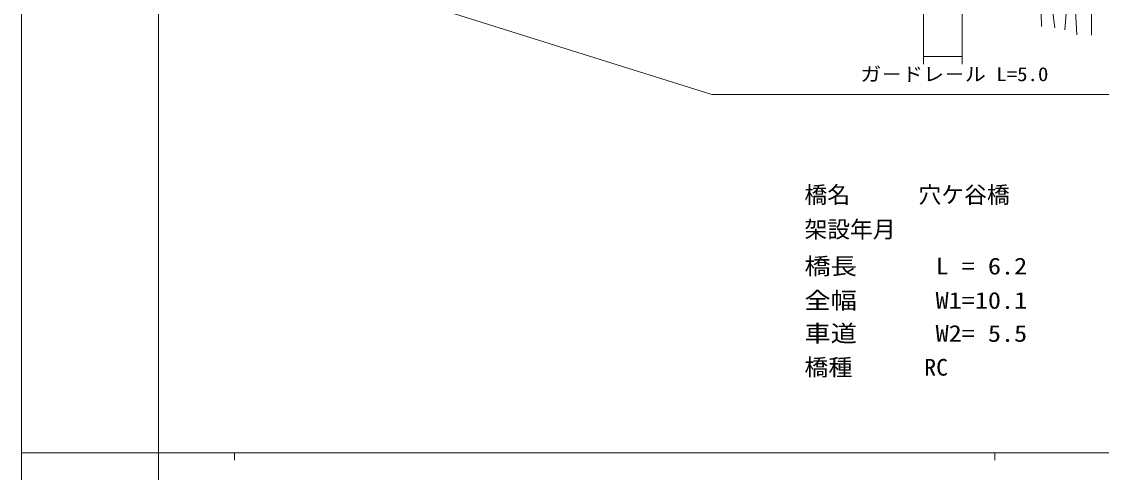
# Model space of a CAD drawing. Units: millimetres, scale not verified. Extents: x 40000 to 680002, y 20000 to 380001.
# Drawn here: x 40000 to 182002, y 202410 to 261692 of the extents above; entities that cross this region are included whole.
import ezdxf
from ezdxf.enums import TextEntityAlignment as Align

# ---------------------------------------------------------------- set-up
doc = ezdxf.new("R2010")
doc.units = ezdxf.units.MM
doc.header["$LTSCALE"] = 1000
for name, color, linetype, lineweight in [('M-BGD', 7, 'Continuous', 13), ('M-STR-HTXT', 7, 'Continuous', 13), ('M-STR-STR1', 1, 'Continuous', 13), ('M-TTL', 2, 'Continuous', 13), ('M-TTL-BAND', 7, 'Continuous', 13)]:
    doc.layers.add(name, color=color, linetype=linetype, lineweight=lineweight)
doc.styles.add('ＭＳ ゴシック', font='')
doc.styles.get('ＭＳ ゴシック').set_extended_font_data('MS Gothic')

msp = doc.modelspace()

# ---------------------------------------------------------------- linework, layer by layer
at = {"layer": 'M-BGD'}
for points in [[(175413, 276769), (175050, 275775), (174707, 274777), (174517, 274166), (174344, 273542), (174219, 273020), (174114, 272495), (174102, 272427), (174026, 271917), (173967, 271394), (173923, 270799), (173898, 270190), (173890, 269419), (173903, 268644), (173981, 266599), (174042, 264716), (174084, 262831), (174114, 261059)], [(176241, 274891), (175970, 273406), (175719, 271921), (175585, 271010), (175468, 270088), (175391, 269325), (175334, 268561), (175292, 267429), (175294, 266733), (175316, 266026), (175364, 265210), (175433, 264393), (175549, 263297), (175686, 262201), (175864, 260885)], [(177633, 273492), (177560, 271863), (177507, 270224), (177494, 269254), (177510, 267094), (177506, 264936), (177494, 264536), (177450, 263649), (177386, 262753), (177185, 260614)], [(178794, 272398), (178678, 270681), (178582, 268963), (178527, 267315), (178519, 266237), (178531, 265159), (178569, 263771), (178628, 262382), (178757, 259965)], [(181336, 270003), (181142, 268525), (180966, 267036), (180831, 265534), (180775, 264598), (180738, 263650), (180714, 262342), (180709, 261022), (180713, 259922)]]:
    msp.add_lwpolyline(points, dxfattribs=at)
at = {"layer": 'M-STR-HTXT'}
for p, q in [((130779, 252085), (63259, 273308)), ((158613, 269871), (158613, 256109)), ((163693, 256109), (163693, 269871)), ((158613, 257109), (163693, 257109)), ((130779, 252085), (360192, 252085))]:
    msp.add_line(p, q, dxfattribs=at)
at = {"layer": 'M-TTL'}
msp.add_line((40000, 380001), (40000, 20000), dxfattribs=at)
at = {"layer": 'M-TTL-BAND'}
for p, q in [((58000, 370001), (58000, 20000)), ((40000, 205001), (579002, 205001)), ((68000, 205001), (68000, 204001)), ((168000, 205001), (168000, 204001))]:
    msp.add_line(p, q, dxfattribs=at)

# ---------------------------------------------------------------- texts
at = {"layer": 'M-STR-HTXT', "style": 'ＭＳ ゴシック', "width": 1.1}
msp.add_text('ガ－ドレ－ル L=5.0', height=1833, dxfattribs=at).set_placement((150299, 253312), align=Align.BOTTOM_LEFT)
at = {"layer": 'M-STR-STR1', "style": 'ＭＳ ゴシック'}
for s, p in [('橋名\u3000\u3000\u3000穴ケ谷橋', (142950, 237168)), ('架設年月', (142950, 232614))]:
    msp.add_text(s, height=2199, dxfattribs=at).set_placement(p, align=Align.BOTTOM_LEFT)
for s, width, p in [('橋長\u3000\u3000\u3000L = 6.2', 1.15, (142950, 227777)), ('全幅\u3000\u3000\u3000W1=10.1', 1.15, (142950, 223269)), ('車道\u3000\u3000\u3000W2= 5.5', 1.15, (142950, 218926)), ('橋種\u3000\u3000\u3000RC', 1.05, (142950, 214473))]:
    msp.add_text(s, height=2199, dxfattribs=dict(at, width=width)).set_placement(p, align=Align.BOTTOM_LEFT)

doc.saveas('drawing.dxf')
